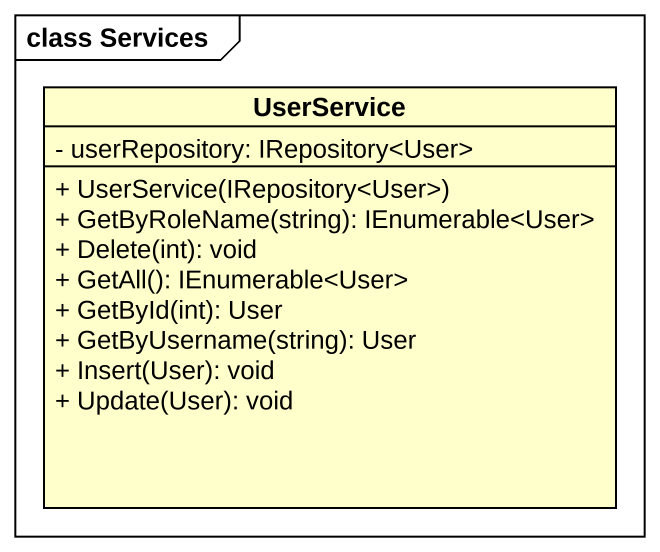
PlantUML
@startuml
mainframe class Services
hide circle
hide empty members
skinparam classAttributeIconSize 0
class UserService {
  - userRepository: IRepository<User>
  + UserService(IRepository<User>)
  + GetByRoleName(string): IEnumerable<User>
  + Delete(int): void
  + GetAll(): IEnumerable<User>
  + GetById(int): User
  + GetByUsername(string): User
  + Insert(User): void
  + Update(User): void
}
@enduml
